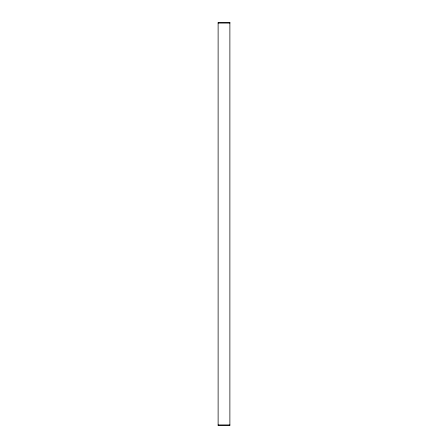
<?xml version="1.0" encoding="UTF-8"?>
<svg xmlns="http://www.w3.org/2000/svg" width="448" height="448" viewBox="0 0 448 448"><rect width="100%" height="100%" fill="white"/><g stroke="black" fill="none" stroke-linecap="round" stroke-linejoin="round"><path stroke-width="0.67" d="M218.12 23.072L229.88 23.072M218.12 424.928L229.88 424.928M229.88 22.4L218.12 22.4L218.12 425.6L229.88 425.6L229.88 22.4"/></g></svg>
